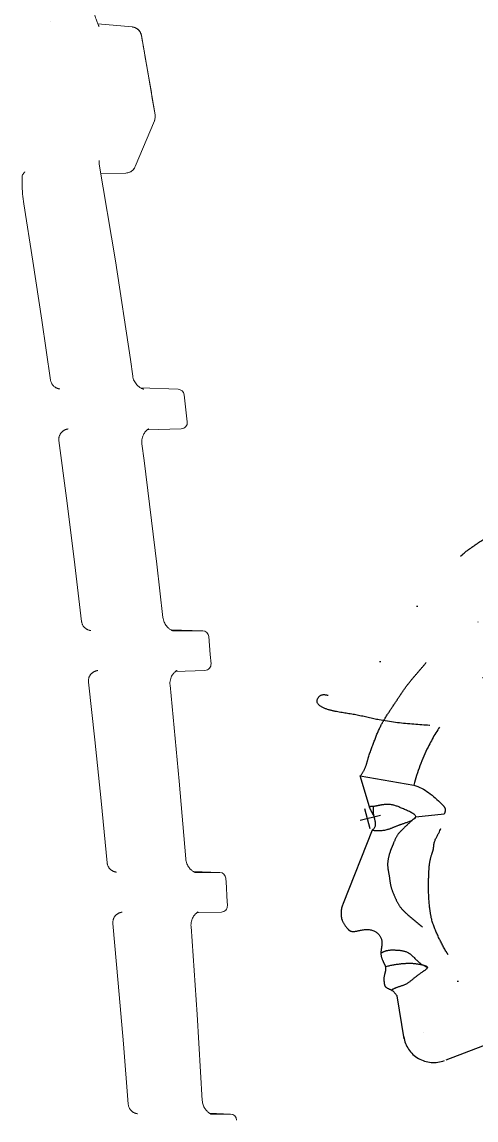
# Model space of a CAD drawing. Header units: millimetres. Extents: x -7970 to 6845, y -11075 to 1978.
# Drawn here: x 4139 to 4357, y -9411 to -8884 of the extents above; entities that cross this region are included whole.
import ezdxf

# ---------------------------------------------------------------- set-up
doc = ezdxf.new("R2010")
doc.units = ezdxf.units.MM
doc.header["$LTSCALE"] = 5
doc.linetypes.add('DIVIDE', pattern=[31.75, 12.7, -6.35, 0, -6.35, 0, -6.35])
doc.layers.add('Layer0016', color=7, linetype='Continuous')
doc.layers.add('Layer0021', color=7, linetype='Continuous')

# ---------------------------------------------------------------- blocks, each defined once
blk = doc.blocks.new('DC_GROUP_ＤＸＦ２５_207')
at = {"layer": 'Layer0016', "color": 7, "linetype": 'DIVIDE', "lineweight": 25}
for p, q in [((4306.01, -9260.75), (4301.68, -9245.84)), ((4301.68, -9245.84), (4327.35, -9250.25)), ((4303.74, -9261.42), (4306.23, -9271.1)), ((4301.61, -9267.13), (4311.3, -9264.64)), ((4328.28, -9265.54), (4341.91, -9264.03)), ((4307.38, -9271.91), (4293.39, -9307.06)), ((4322.65, -9372.15), (4319.33, -9351.47)), ((4402.08, -9359.73), (4342.03, -9382.5))]:
    blk.add_line(p, q, dxfattribs=at)
blk.add_arc((4336.87, -9368.9), 14.55, 188.7137, 290.765, dxfattribs=at)
for points, knots in [([(4486.69, -9260.35), (4485.05, -9260.44), (4481.75, -9260.55), (4476.72, -9261.11), (4471.47, -9260.28), (4463.49, -9258.13), (4456.85, -9252.32), (4446.55, -9248.36), (4437.49, -9242.86), (4426.04, -9237.96), (4416.76, -9234.29), (4405.86, -9231.18), (4395.37, -9228.18), (4382.13, -9227.09), (4370.16, -9224.36), (4356.32, -9222.98), (4341.62, -9222.03), (4326.22, -9221.08), (4312.29, -9219.56), (4300.35, -9216.48), (4291.15, -9215.26), (4284.8, -9213.8), (4279.8, -9210.78), (4282.92, -9205.75), (4287.81, -9207.99), (4292.59, -9206.59), (4297.32, -9205.32), (4302, -9202.91), (4305.78, -9198.65), (4310.82, -9191.93), (4317.21, -9180.62), (4327.29, -9166.81), (4337.85, -9151.87), (4348.56, -9140.73), (4358.73, -9133.38), (4367.53, -9128.24), (4377.6, -9122.46), (4391.55, -9117.64), (4409.19, -9113.99), (4427.72, -9113.2), (4445.1, -9116.2), (4464.02, -9121.65), (4481.59, -9130.95), (4498.15, -9143.83), (4510.2, -9156.98), (4521.44, -9175.67), (4530.32, -9196.14), (4531.71, -9218.17), (4530.85, -9234.6), (4529.57, -9244.02), (4528.44, -9250.32), (4533.13, -9252.43), (4530.91, -9257.78), (4528.34, -9259.52), (4526.69, -9260.07)], [0, 0, 0, 0, 4.945966, 9.892061, 15.115591, 20.771537, 34.489291, 40.700898, 53.750067, 66.172227, 78.012835, 83.668495, 100.158738, 110.60588, 123.41024, 136.920934, 152.257909, 167.594989, 183.265842, 194.110905, 204.747611, 210.403574, 214.979153, 218.40877, 223.472363, 228.346534, 233.202617, 238.202108, 243.857806, 250.068835, 263.448912, 282.701914, 301.335276, 318.303302, 328.750452, 338.877625, 348.876121, 363.498658, 382.922968, 402.808116, 418.66537, 435.633386, 461.733817, 477.642114, 498.469367, 514.729539, 543.062663, 564.192649, 580.452615, 591.980934, 593.51522, 598.738338, 602.647751, 607.872036, 607.872036, 607.872036, 607.872036]), ([(4301.68, -9245.84), (4302.64, -9244.56), (4304.32, -9241.86), (4305.78, -9235.96), (4308.27, -9229.33), (4311.15, -9222), (4314.9, -9215.93), (4318.64, -9210.45), (4322.1, -9205.04), (4325.82, -9200.05), (4329.84, -9195.56), (4333.52, -9191.04), (4337.53, -9187.02), (4341.6, -9183.41), (4345.95, -9180.39), (4350.15, -9177.28), (4354.29, -9174.2), (4358.5, -9171.31), (4363.48, -9170.18), (4368.86, -9166.2), (4376.4, -9162.83), (4385.74, -9159.89), (4396.92, -9157.95), (4409.67, -9154.93), (4424.21, -9154.65), (4437.99, -9157.01), (4452.91, -9160.42), (4467.8, -9167.33), (4479.18, -9177.13), (4488.24, -9186), (4496.77, -9197.06), (4503.76, -9210.15), (4509.23, -9224.88), (4510.4, -9238.92), (4510.41, -9252.86), (4508.89, -9264.88), (4505.11, -9274.05), (4502.4, -9283.28), (4496.67, -9293.47), (4488.18, -9302.71), (4481.03, -9312.86), (4473.07, -9317.49), (4465.51, -9321.72), (4459.4, -9327.99), (4449.93, -9332.54), (4443.24, -9337.98), (4434.95, -9344.08), (4424.91, -9350.24), (4412.61, -9355.22), (4405.1, -9358.47), (4402.08, -9359.73)], [0, 0, 0, 0, 4.801591, 9.377216, 18.119315, 26.074398, 32.933433, 39.459279, 45.983427, 52.194638, 58.114956, 64.034645, 69.690747, 75.113056, 80.336455, 85.560499, 90.784351, 95.847971, 100.722132, 105.78551, 115.677391, 125.389624, 135.101726, 149.684191, 164.624943, 178.316852, 191.555084, 210.494707, 226.79125, 236.357562, 248.520431, 268.517966, 280.681677, 295.359817, 310.418817, 322.583238, 331.325114, 340.069438, 351.392838, 365.942402, 377.782151, 388.05936, 393.12224, 403.760144, 413.886872, 424.333753, 429.557353, 444.748253, 459.498972, 469.307123, 469.307123, 469.307123, 469.307123]), ([(4437.6, -9342.08), (4443.49, -9338.01), (4453.82, -9329.7), (4464.4, -9316.09), (4472.22, -9307.22), (4475.19, -9298.22), (4480.45, -9288.7), (4485.54, -9275.98), (4486.98, -9262.18), (4489.98, -9247.47), (4489.85, -9228.32), (4480.75, -9211.54), (4471.89, -9199.82), (4463.08, -9191.6), (4453.36, -9184.43), (4441.46, -9180.34), (4428.26, -9177.19), (4412.92, -9178.22), (4397.17, -9181.9), (4385, -9184.05), (4376.76, -9189.62), (4369.25, -9193.33), (4360.08, -9198.4), (4350.86, -9207.81), (4341.61, -9218.71), (4332.88, -9233.49), (4328.99, -9243.96), (4327.35, -9250.25)], [0, 0, 0, 0, 21.477248, 39.238032, 51.967287, 56.140584, 67.504321, 84.589059, 96.753228, 108.917198, 129.749876, 152.482262, 164.64695, 173.797026, 188.579699, 200.420522, 211.265083, 229.151026, 245.669653, 260.227641, 265.291329, 275.28984, 285.416408, 296.487366, 314.530505, 328.24785, 347.757005, 347.757005, 347.757005, 347.757005]), ([(4327.35, -9250.25), (4332.49, -9251.84), (4337.45, -9255.85), (4342.78, -9261.5), (4342.24, -9263.39), (4341.91, -9264.03)], [0, 0, 0, 0, 16.151413, 19.219047, 21.388129, 21.388129, 21.388129, 21.388129]), ([(4307.38, -9271.91), (4309.68, -9272.22), (4313.72, -9272.21), (4318.99, -9269.83), (4323.21, -9268.4), (4331.18, -9265.42), (4321.88, -9261.6), (4317.16, -9259.25), (4311.74, -9259.66), (4308.47, -9260.59), (4306.62, -9260.52), (4306.01, -9260.75)], [0, 0, 0, 0, 6.944123, 11.818451, 16.692945, 22.22237, 28.747365, 35.742033, 40.68812, 44.091592, 46.046669, 46.046669, 46.046669, 46.046669]), ([(4308.04, -9264.73), (4307.71, -9264.15), (4307, -9262.84), (4306.35, -9261.5), (4306.01, -9260.75)], [0, 0, 0, 0, 1.999771, 4.472003, 4.472003, 4.472003, 4.472003]), ([(4307.95, -9260.5), (4307.73, -9261.89), (4307.74, -9263.71), (4308.68, -9267.09), (4309.47, -9270.27), (4307.68, -9271.71), (4307.38, -9271.91)], [0, 0, 0, 0, 4.234975, 5.205824, 10.735413, 11.819987, 11.819987, 11.819987, 11.819987]), ([(4328.28, -9265.54), (4326.78, -9266.9), (4324.36, -9269.19), (4321.52, -9271.87), (4319.03, -9274.5), (4317.9, -9277.49), (4316.46, -9280.87), (4315.18, -9284.36), (4314.44, -9288.95), (4315.68, -9293.83), (4315.99, -9298.74), (4317.98, -9303.26), (4319.9, -9308), (4324.65, -9313.05), (4331.77, -9318.02), (4337.59, -9325.57), (4342.49, -9330.27), (4345.47, -9333.45), (4346.97, -9336.47), (4348.32, -9340.71), (4348.78, -9347.67), (4346.84, -9355.13), (4343.2, -9361.91), (4338.64, -9365.61), (4334.94, -9367.84), (4332.67, -9368.93), (4331.92, -9369.26)], [0, 0, 0, 0, 6.076762, 9.98712, 11.736202, 16.891187, 19.316915, 22.81412, 28.038298, 32.911817, 37.785577, 42.66043, 47.605835, 53.028322, 63.120957, 73.533731, 81.354052, 83.524157, 86.52362, 91.379246, 96.802005, 107.213772, 114.073366, 119.49641, 124.559705, 127.032394, 127.032394, 127.032394, 127.032394]), ([(4343.78, -9331.66), (4343.5, -9331.23), (4341.68, -9328.43), (4338.91, -9322.81), (4335.85, -9315.68), (4334.66, -9307.56), (4334.27, -9299.96), (4334.5, -9293.29), (4334.77, -9288.11), (4335.56, -9284.4), (4336.88, -9281), (4336.93, -9277.03), (4340.53, -9272), (4341.42, -9266.96), (4341.91, -9264.03)], [0, 0, 0, 0, 1.533889, 10.003493, 18.786996, 24.626873, 34.519194, 41.580023, 44.648616, 50.071336, 52.898731, 55.511187, 61.721828, 70.624886, 70.624886, 70.624886, 70.624886]), ([(4293.39, -9307.06), (4292.45, -9309.44), (4291.88, -9314.17), (4294.64, -9318.22), (4297.49, -9321.2), (4302.56, -9319.41), (4308.65, -9319.3), (4313.1, -9325.01), (4310.97, -9330.21), (4312.22, -9334.48), (4313.88, -9337.02), (4313.79, -9339.84), (4312.91, -9342.15), (4313.03, -9344.67), (4313.35, -9347.58), (4317.08, -9348.4), (4318.56, -9350.42), (4319.33, -9351.47)], [0, 0, 0, 0, 7.667867, 12.732174, 14.479996, 19.426076, 26.635985, 31.858679, 37.995149, 41.873715, 44.82448, 46.824844, 50.077303, 52.077189, 54.502491, 57.932074, 61.843039, 61.843039, 61.843039, 61.843039]), ([(4311.55, -9330.93), (4312.39, -9330.42), (4314.83, -9329.28), (4319.31, -9329.42), (4325.39, -9330.03), (4328.83, -9335.25), (4332.39, -9337.02), (4333.82, -9337.72)], [0, 0, 0, 0, 2.950323, 7.896388, 13.318899, 20.312682, 25.114698, 25.114698, 25.114698, 25.114698]), ([(4313.71, -9337.39), (4316.05, -9336.76), (4320.01, -9336.02), (4326.09, -9335.64), (4329.73, -9336.09), (4335.11, -9337.44), (4330.73, -9340.52), (4327.72, -9342.61), (4323.69, -9346.3), (4319.52, -9347.15), (4317.34, -9348.28), (4316.61, -9348.66)], [0, 0, 0, 0, 7.291126, 12.237136, 17.460592, 20.566423, 23.394826, 28.618072, 33.841924, 38.715923, 41.188713, 41.188713, 41.188713, 41.188713]), ([(4499.94, -9525.23), (4494.94, -9531.5), (4486.27, -9541.81), (4472.44, -9557.32), (4458.55, -9570.71), (4440.71, -9582.71), (4424.23, -9593.38), (4404.86, -9596.65), (4386.8, -9596.44), (4368.94, -9594.09), (4356.28, -9589.87), (4348.05, -9585.86), (4343.1, -9581.7), (4341.67, -9570.19), (4345.48, -9558.72), (4348.99, -9538.66), (4354.33, -9519.26), (4361.43, -9498.66), (4370.94, -9477.94), (4384.01, -9456.91), (4400.57, -9435.86), (4416.32, -9423.64), (4428.84, -9414.68), (4439.86, -9405.84), (4455.08, -9401.73), (4469.14, -9397.93), (4482.5, -9397.92), (4494.57, -9400.34), (4507.08, -9404.27), (4516.99, -9412.56), (4527.44, -9420.93), (4534.05, -9434.48), (4541.16, -9448.27), (4546.05, -9462.12), (4550.57, -9477.67), (4553.07, -9498.93), (4554.69, -9527.82), (4555.91, -9561.56), (4549.17, -9591.54), (4541.38, -9616.44), (4533.71, -9629.12), (4529.16, -9635.29)], [0, 0, 0, 0, 24.080206, 40.376328, 62.368007, 81.621779, 105.027946, 120.21878, 139.715507, 159.139584, 174.080389, 179.304723, 186.880218, 191.94402, 212.849643, 222.59821, 253.056704, 273.053856, 287.931849, 321.335945, 347.165392, 367.74227, 380.792024, 393.522119, 409.578539, 427.372267, 437.120647, 449.284481, 464.343197, 475.654195, 487.779324, 504.075592, 519.96282, 534.496675, 548.006704, 568.474766, 598.454492, 634.987732, 669.106867, 690.046219, 713.047401, 713.047401, 713.047401, 713.047401])]:
    blk.add_open_spline(points, degree=3, knots=knots, dxfattribs=at)
blk = doc.blocks.new('DC_GROUP_ＤＸＦ２５_56')
at = {"layer": 'Layer0021', "color": 7, "linetype": 'Continuous', "lineweight": 13}
blk.add_line((4222.55, -9292.18), (4222.53, -9292.17), dxfattribs=at)
blk = doc.blocks.new('DC_GROUP_ＤＸＦ２５_58')
at = {"layer": 'Layer0021', "color": 7, "linetype": 'Continuous', "lineweight": 13}
for p, q in [((4190.42, -9403.62), (4190.41, -9403.48)), ((4190.46, -9403.92), (4190.42, -9403.62)), ((4190.52, -9404.21), (4190.46, -9403.92)), ((4190.6, -9404.49), (4190.52, -9404.21)), ((4190.68, -9404.76), (4190.6, -9404.49)), ((4190.79, -9405.03), (4190.68, -9404.76)), ((4190.9, -9405.28), (4190.79, -9405.03)), ((4191.03, -9405.52), (4190.9, -9405.28)), ((4191.16, -9405.74), (4191.03, -9405.52)), ((4191.31, -9405.96), (4191.16, -9405.74)), ((4191.46, -9406.17), (4191.31, -9405.96)), ((4191.62, -9406.36), (4191.46, -9406.17)), ((4191.78, -9406.54), (4191.62, -9406.36)), ((4191.95, -9406.71), (4191.78, -9406.54)), ((4192.12, -9406.86), (4191.95, -9406.71)), ((4192.3, -9407.01), (4192.12, -9406.86)), ((4192.48, -9407.14), (4192.3, -9407.01)), ((4192.66, -9407.26), (4192.48, -9407.14)), ((4192.83, -9407.37), (4192.66, -9407.26)), ((4193, -9407.47), (4192.83, -9407.37)), ((4193.17, -9407.55), (4193, -9407.47)), ((4193.34, -9407.63), (4193.17, -9407.55)), ((4193.51, -9407.7), (4193.34, -9407.63)), ((4193.67, -9407.77), (4193.51, -9407.7)), ((4193.83, -9407.82), (4193.67, -9407.77)), ((4193.99, -9407.87), (4193.83, -9407.82)), ((4194.14, -9407.91), (4193.99, -9407.87)), ((4194.28, -9407.94), (4194.14, -9407.91)), ((4194.42, -9407.97), (4194.28, -9407.94)), ((4194.54, -9407.99), (4194.42, -9407.97)), ((4194.63, -9408.01), (4194.54, -9407.99)), ((4194.71, -9408.02), (4194.63, -9408.01)), ((4194.77, -9408.03), (4194.71, -9408.02)), ((4194.82, -9408.03), (4194.77, -9408.03)), ((4194.86, -9408.04), (4194.82, -9408.03)), ((4194.88, -9408.04), (4194.86, -9408.04)), ((4194.89, -9408.04), (4194.88, -9408.04)), ((4194.89, -9408.04), (4194.89, -9408.04)), ((4194.89, -9408.04), (4194.89, -9408.04))]:
    blk.add_line(p, q, dxfattribs=at)
blk = doc.blocks.new('DC_GROUP_ＤＸＦ２５_60')
at = {"layer": 'Layer0021', "color": 7, "linetype": 'Continuous', "lineweight": 13}
for p, q in [((4192.63, -9054.36), (4192.54, -9053.85)), ((4192.79, -9055), (4192.63, -9054.36)), ((4193, -9055.61), (4192.79, -9055)), ((4193.24, -9056.17), (4193, -9055.61)), ((4193.52, -9056.7), (4193.24, -9056.17)), ((4193.81, -9057.17), (4193.52, -9056.7)), ((4194.13, -9057.61), (4193.81, -9057.17)), ((4194.45, -9058), (4194.13, -9057.61)), ((4194.77, -9058.34), (4194.45, -9058)), ((4195.1, -9058.65), (4194.77, -9058.34)), ((4195.42, -9058.93), (4195.1, -9058.65)), ((4195.74, -9059.16), (4195.42, -9058.93)), ((4196.03, -9059.36), (4195.74, -9059.16)), ((4196.29, -9059.53), (4196.03, -9059.36)), ((4196.54, -9059.67), (4196.29, -9059.53)), ((4196.77, -9059.79), (4196.54, -9059.67)), ((4196.99, -9059.89), (4196.77, -9059.79)), ((4197.2, -9059.97), (4196.99, -9059.89)), ((4197.37, -9060.04), (4197.2, -9059.97)), ((4197.51, -9060.09), (4197.37, -9060.04)), ((4197.64, -9060.12), (4197.51, -9060.09)), ((4197.73, -9060.15), (4197.64, -9060.12)), ((4197.81, -9060.16), (4197.73, -9060.15)), ((4197.87, -9060.17), (4197.81, -9060.16)), ((4197.9, -9060.18), (4197.87, -9060.17)), ((4197.92, -9060.18), (4197.9, -9060.18))]:
    blk.add_line(p, q, dxfattribs=at)
blk = doc.blocks.new('DC_GROUP_ＤＸＦ２５_61')
at = {"layer": 'Layer0021', "color": 7, "linetype": 'Continuous', "lineweight": 13}
for p, q in [((4180.3, -9287.7), (4180.29, -9287.56)), ((4180.35, -9287.98), (4180.3, -9287.7)), ((4180.41, -9288.26), (4180.35, -9287.98)), ((4180.48, -9288.53), (4180.41, -9288.26)), ((4180.57, -9288.79), (4180.48, -9288.53)), ((4180.66, -9289.04), (4180.57, -9288.79)), ((4180.77, -9289.28), (4180.66, -9289.04)), ((4180.9, -9289.51), (4180.77, -9289.28)), ((4181.03, -9289.73), (4180.9, -9289.51)), ((4181.16, -9289.94), (4181.03, -9289.73)), ((4181.31, -9290.14), (4181.16, -9289.94)), ((4181.46, -9290.32), (4181.31, -9290.14)), ((4181.62, -9290.5), (4181.46, -9290.32)), ((4181.78, -9290.67), (4181.62, -9290.5)), ((4181.95, -9290.82), (4181.78, -9290.67)), ((4182.12, -9290.96), (4181.95, -9290.82)), ((4182.3, -9291.1), (4182.12, -9290.96)), ((4182.47, -9291.22), (4182.3, -9291.1)), ((4182.64, -9291.33), (4182.47, -9291.22)), ((4182.82, -9291.43), (4182.64, -9291.33)), ((4182.99, -9291.52), (4182.82, -9291.43)), ((4183.17, -9291.61), (4182.99, -9291.52)), ((4183.34, -9291.68), (4183.17, -9291.61)), ((4183.51, -9291.75), (4183.34, -9291.68)), ((4183.67, -9291.81), (4183.51, -9291.75)), ((4183.83, -9291.86), (4183.67, -9291.81)), ((4183.99, -9291.9), (4183.83, -9291.86)), ((4184.14, -9291.94), (4183.99, -9291.9)), ((4184.27, -9291.96), (4184.14, -9291.94)), ((4184.39, -9291.99), (4184.27, -9291.96)), ((4184.49, -9292), (4184.39, -9291.99)), ((4184.57, -9292.01), (4184.49, -9292)), ((4184.64, -9292.02), (4184.57, -9292.01)), ((4184.69, -9292.03), (4184.64, -9292.02)), ((4184.72, -9292.03), (4184.69, -9292.03)), ((4184.74, -9292.03), (4184.72, -9292.03)), ((4184.75, -9292.03), (4184.74, -9292.03))]:
    blk.add_line(p, q, dxfattribs=at)
blk = doc.blocks.new('DC_GROUP_ＤＸＦ２５_62')
at = {"layer": 'Layer0021', "color": 7, "linetype": 'Continuous', "lineweight": 13}
for p, q in [((4168.04, -9171.8), (4168.02, -9171.66)), ((4168.09, -9172.09), (4168.04, -9171.8)), ((4168.16, -9172.37), (4168.09, -9172.09)), ((4168.24, -9172.65), (4168.16, -9172.37)), ((4168.34, -9172.91), (4168.24, -9172.65)), ((4168.45, -9173.17), (4168.34, -9172.91)), ((4168.57, -9173.41), (4168.45, -9173.17)), ((4168.7, -9173.64), (4168.57, -9173.41)), ((4168.84, -9173.86), (4168.7, -9173.64)), ((4168.99, -9174.07), (4168.84, -9173.86)), ((4169.15, -9174.27), (4168.99, -9174.07)), ((4169.31, -9174.46), (4169.15, -9174.27)), ((4169.48, -9174.63), (4169.31, -9174.46)), ((4169.65, -9174.79), (4169.48, -9174.63)), ((4169.83, -9174.94), (4169.65, -9174.79)), ((4170.01, -9175.08), (4169.83, -9174.94)), ((4170.19, -9175.21), (4170.01, -9175.08)), ((4170.37, -9175.33), (4170.19, -9175.21)), ((4170.55, -9175.43), (4170.37, -9175.33)), ((4170.73, -9175.53), (4170.55, -9175.43)), ((4170.91, -9175.61), (4170.73, -9175.53)), ((4171.09, -9175.69), (4170.91, -9175.61)), ((4171.26, -9175.75), (4171.09, -9175.69)), ((4171.43, -9175.81), (4171.26, -9175.75)), ((4171.6, -9175.86), (4171.43, -9175.81)), ((4171.75, -9175.9), (4171.6, -9175.86)), ((4171.9, -9175.94), (4171.75, -9175.9)), ((4172.03, -9175.97), (4171.9, -9175.94)), ((4172.14, -9175.99), (4172.03, -9175.97)), ((4172.24, -9176), (4172.14, -9175.99)), ((4172.32, -9176.01), (4172.24, -9176)), ((4172.38, -9176.02), (4172.32, -9176.01)), ((4172.42, -9176.02), (4172.38, -9176.02)), ((4172.44, -9176.02), (4172.42, -9176.02)), ((4172.46, -9176.03), (4172.44, -9176.02)), ((4172.46, -9176.03), (4172.46, -9176.03)), ((4172.46, -9176.03), (4172.46, -9176.03))]:
    blk.add_line(p, q, dxfattribs=at)
blk = doc.blocks.new('DC_GROUP_ＤＸＦ２５_63')
at = {"layer": 'Layer0021', "color": 7, "linetype": 'Continuous', "lineweight": 13}
for p, q in [((4153.19, -9055.93), (4153.16, -9055.77)), ((4153.25, -9056.23), (4153.19, -9055.93)), ((4153.33, -9056.52), (4153.25, -9056.23)), ((4153.42, -9056.8), (4153.33, -9056.52)), ((4153.53, -9057.07), (4153.42, -9056.8)), ((4153.66, -9057.33), (4153.53, -9057.07)), ((4153.79, -9057.58), (4153.66, -9057.33)), ((4153.94, -9057.81), (4153.79, -9057.58)), ((4154.09, -9058.04), (4153.94, -9057.81)), ((4154.25, -9058.24), (4154.09, -9058.04)), ((4154.42, -9058.44), (4154.25, -9058.24)), ((4154.6, -9058.62), (4154.42, -9058.44)), ((4154.78, -9058.79), (4154.6, -9058.62)), ((4154.97, -9058.95), (4154.78, -9058.79)), ((4155.16, -9059.1), (4154.97, -9058.95)), ((4155.35, -9059.23), (4155.16, -9059.1)), ((4155.55, -9059.35), (4155.35, -9059.23)), ((4155.74, -9059.46), (4155.55, -9059.35)), ((4155.94, -9059.56), (4155.74, -9059.46)), ((4156.13, -9059.65), (4155.94, -9059.56)), ((4156.32, -9059.72), (4156.13, -9059.65)), ((4156.51, -9059.79), (4156.32, -9059.72)), ((4156.68, -9059.85), (4156.51, -9059.79)), ((4156.85, -9059.89), (4156.68, -9059.85)), ((4157, -9059.93), (4156.85, -9059.89)), ((4157.14, -9059.96), (4157, -9059.93)), ((4157.26, -9059.98), (4157.14, -9059.96)), ((4157.36, -9059.99), (4157.26, -9059.98)), ((4157.43, -9060), (4157.36, -9059.99)), ((4157.49, -9060.01), (4157.43, -9060)), ((4157.53, -9060.02), (4157.49, -9060.01)), ((4157.56, -9060.02), (4157.53, -9060.02)), ((4157.57, -9060.02), (4157.56, -9060.02)), ((4157.58, -9060.02), (4157.57, -9060.02)), ((4157.58, -9060.02), (4157.58, -9060.02))]:
    blk.add_line(p, q, dxfattribs=at)
blk = doc.blocks.new('DC_GROUP_ＤＸＦ２５_64')
at = {"layer": 'Layer0021', "color": 7, "linetype": 'Continuous', "lineweight": 13}
for p, q in [((4207.1, -9170.27), (4207.03, -9169.76)), ((4207.24, -9170.9), (4207.1, -9170.27)), ((4207.42, -9171.49), (4207.24, -9170.9)), ((4207.63, -9172.04), (4207.42, -9171.49)), ((4207.87, -9172.55), (4207.63, -9172.04)), ((4208.13, -9173.02), (4207.87, -9172.55)), ((4208.42, -9173.45), (4208.13, -9173.02)), ((4208.72, -9173.85), (4208.42, -9173.45)), ((4209.02, -9174.22), (4208.72, -9173.85)), ((4209.34, -9174.55), (4209.02, -9174.22)), ((4209.66, -9174.84), (4209.34, -9174.55)), ((4209.96, -9175.1), (4209.66, -9174.84)), ((4210.26, -9175.32), (4209.96, -9175.1)), ((4210.52, -9175.5), (4210.26, -9175.32)), ((4210.75, -9175.64), (4210.52, -9175.5)), ((4210.97, -9175.77), (4210.75, -9175.64)), ((4211.16, -9175.87), (4210.97, -9175.77)), ((4211.35, -9175.95), (4211.16, -9175.87)), ((4211.5, -9176.02), (4211.35, -9175.95)), ((4211.64, -9176.08), (4211.5, -9176.02)), ((4211.75, -9176.11), (4211.64, -9176.08)), ((4211.84, -9176.14), (4211.75, -9176.11)), ((4211.91, -9176.16), (4211.84, -9176.14)), ((4211.96, -9176.17), (4211.91, -9176.16)), ((4211.99, -9176.18), (4211.96, -9176.17)), ((4211.99, -9176.18), (4211.99, -9176.18))]:
    blk.add_line(p, q, dxfattribs=at)
blk = doc.blocks.new('DC_GROUP_ＤＸＦ２５_65')
at = {"layer": 'Layer0021', "color": 7, "linetype": 'Continuous', "lineweight": 13}
for p, q in [((4230.07, -9408.19), (4230.04, -9408.18)), ((4230.08, -9408.19), (4230.07, -9408.19))]:
    blk.add_line(p, q, dxfattribs=at)
blk = doc.blocks.new('DC_GROUP_ＤＸＦ２５_66')
at = {"layer": 'Layer0021', "color": 7, "linetype": 'Continuous', "lineweight": 13}
for p, q in [((4218.06, -9286.23), (4218, -9285.72)), ((4218.18, -9286.85), (4218.06, -9286.23)), ((4218.33, -9287.44), (4218.18, -9286.85)), ((4218.53, -9287.99), (4218.33, -9287.44)), ((4218.75, -9288.51), (4218.53, -9287.99)), ((4219, -9288.98), (4218.75, -9288.51)), ((4219.27, -9289.43), (4219, -9288.98)), ((4219.55, -9289.83), (4219.27, -9289.43)), ((4219.85, -9290.2), (4219.55, -9289.83)), ((4220.15, -9290.54), (4219.85, -9290.2)), ((4220.45, -9290.84), (4220.15, -9290.54)), ((4220.75, -9291.11), (4220.45, -9290.84)), ((4221.03, -9291.33), (4220.75, -9291.11)), ((4221.28, -9291.52), (4221.03, -9291.33)), ((4221.5, -9291.67), (4221.28, -9291.52)), ((4221.69, -9291.79), (4221.5, -9291.67)), ((4221.86, -9291.88), (4221.69, -9291.79)), ((4222.02, -9291.97), (4221.86, -9291.88)), ((4222.16, -9292.03), (4222.02, -9291.97)), ((4222.27, -9292.08), (4222.16, -9292.03)), ((4222.36, -9292.12), (4222.27, -9292.08)), ((4222.44, -9292.15), (4222.36, -9292.12)), ((4222.49, -9292.16), (4222.44, -9292.15)), ((4222.53, -9292.17), (4222.49, -9292.16))]:
    blk.add_line(p, q, dxfattribs=at)
blk = doc.blocks.new('DC_GROUP_ＤＸＦ２５_71')
at = {"layer": 'Layer0021', "color": 7, "linetype": 'Continuous', "lineweight": 13}
for p, q in [((4225.97, -9402.17), (4225.93, -9401.74)), ((4226.05, -9402.74), (4225.97, -9402.17)), ((4226.17, -9403.28), (4226.05, -9402.74)), ((4226.32, -9403.79), (4226.17, -9403.28)), ((4226.49, -9404.26), (4226.32, -9403.79)), ((4226.69, -9404.71), (4226.49, -9404.26)), ((4226.91, -9405.14), (4226.69, -9404.71)), ((4227.14, -9405.53), (4226.91, -9405.14)), ((4227.39, -9405.9), (4227.14, -9405.53)), ((4227.65, -9406.24), (4227.39, -9405.9)), ((4227.91, -9406.55), (4227.65, -9406.24)), ((4228.17, -9406.83), (4227.91, -9406.55)), ((4228.43, -9407.08), (4228.17, -9406.83)), ((4228.67, -9407.3), (4228.43, -9407.08)), ((4228.91, -9407.49), (4228.67, -9407.3)), ((4229.12, -9407.65), (4228.91, -9407.49)), ((4229.31, -9407.78), (4229.12, -9407.65)), ((4229.48, -9407.89), (4229.31, -9407.78)), ((4229.62, -9407.97), (4229.48, -9407.89)), ((4229.75, -9408.04), (4229.62, -9407.97)), ((4229.85, -9408.09), (4229.75, -9408.04)), ((4229.93, -9408.13), (4229.85, -9408.09)), ((4230, -9408.16), (4229.93, -9408.13)), ((4230.04, -9408.18), (4230, -9408.16))]:
    blk.add_line(p, q, dxfattribs=at)
blk = doc.blocks.new('DC_GROUP_ＤＸＦ２５_89')
at = {"layer": 'Layer0021', "color": 7, "linetype": 'Continuous', "lineweight": 13}
for p, q in [((4171.3, -9200.11), (4171.31, -9199.84)), ((4171.3, -9200.38), (4171.3, -9200.11)), ((4171.31, -9199.84), (4171.34, -9199.58)), ((4171.34, -9199.58), (4171.38, -9199.33)), ((4171.38, -9199.33), (4171.43, -9199.08)), ((4171.43, -9199.08), (4171.49, -9198.84)), ((4171.49, -9198.84), (4171.57, -9198.61)), ((4171.57, -9198.61), (4171.65, -9198.38)), ((4171.65, -9198.38), (4171.74, -9198.16)), ((4171.74, -9198.16), (4171.84, -9197.95)), ((4171.84, -9197.95), (4171.95, -9197.75)), ((4171.95, -9197.75), (4172.07, -9197.56)), ((4172.07, -9197.56), (4172.19, -9197.37)), ((4172.19, -9197.37), (4172.32, -9197.19)), ((4172.32, -9197.19), (4172.46, -9197.02)), ((4172.46, -9197.02), (4172.6, -9196.86)), ((4172.6, -9196.86), (4172.74, -9196.71)), ((4172.74, -9196.71), (4172.89, -9196.57)), ((4172.89, -9196.57), (4173.05, -9196.43)), ((4173.05, -9196.43), (4173.2, -9196.3)), ((4173.2, -9196.3), (4173.36, -9196.18)), ((4173.36, -9196.18), (4173.53, -9196.07)), ((4173.53, -9196.07), (4173.69, -9195.97)), ((4173.69, -9195.97), (4173.85, -9195.87)), ((4173.85, -9195.87), (4174.02, -9195.78)), ((4174.02, -9195.78), (4174.18, -9195.7)), ((4174.18, -9195.7), (4174.35, -9195.63)), ((4174.35, -9195.63), (4174.52, -9195.56)), ((4174.52, -9195.56), (4174.68, -9195.5)), ((4174.68, -9195.5), (4174.84, -9195.45)), ((4174.84, -9195.45), (4174.99, -9195.41)), ((4174.99, -9195.41), (4175.14, -9195.37)), ((4175.14, -9195.37), (4175.28, -9195.34)), ((4175.28, -9195.34), (4175.4, -9195.32)), ((4175.4, -9195.32), (4175.5, -9195.3)), ((4175.5, -9195.3), (4175.58, -9195.29)), ((4175.58, -9195.29), (4175.65, -9195.28)), ((4175.65, -9195.28), (4175.71, -9195.28)), ((4175.71, -9195.28), (4175.74, -9195.27)), ((4175.74, -9195.27), (4175.77, -9195.27)), ((4175.77, -9195.27), (4175.77, -9195.27)), ((4171.32, -9200.65), (4171.3, -9200.38)), ((4171.33, -9200.77), (4171.32, -9200.65))]:
    blk.add_line(p, q, dxfattribs=at)
blk = doc.blocks.new('DC_GROUP_ＤＸＦ２５_90')
at = {"layer": 'Layer0021', "color": 7, "linetype": 'Continuous', "lineweight": 13}
for p, q in [((4174.34, -9228.56), (4171.33, -9200.77)), ((4177.35, -9257.74), (4174.34, -9228.56)), ((4180.29, -9287.56), (4177.35, -9257.74))]:
    blk.add_line(p, q, dxfattribs=at)
blk = doc.blocks.new('DC_GROUP_ＤＸＦ２５_91')
at = {"layer": 'Layer0021', "color": 7, "linetype": 'Continuous', "lineweight": 13}
for p, q in [((4185.59, -9345.34), (4183.02, -9316.68)), ((4188.07, -9374.46), (4185.59, -9345.34)), ((4190.41, -9403.48), (4188.07, -9374.46))]:
    blk.add_line(p, q, dxfattribs=at)
blk = doc.blocks.new('DC_GROUP_ＤＸＦ２５_92')
at = {"layer": 'Layer0021', "color": 7, "linetype": 'Continuous', "lineweight": 13}
for p, q in [((4183, -9316.29), (4183.01, -9316.02)), ((4183.01, -9316.56), (4183, -9316.29)), ((4183.01, -9316.02), (4183.02, -9315.76)), ((4183.02, -9315.76), (4183.05, -9315.51)), ((4183.05, -9315.51), (4183.1, -9315.26)), ((4183.1, -9315.26), (4183.15, -9315.02)), ((4183.15, -9315.02), (4183.21, -9314.79)), ((4183.21, -9314.79), (4183.29, -9314.56)), ((4183.29, -9314.56), (4183.37, -9314.34)), ((4183.37, -9314.34), (4183.47, -9314.13)), ((4183.47, -9314.13), (4183.57, -9313.93)), ((4183.57, -9313.93), (4183.67, -9313.73)), ((4183.67, -9313.73), (4183.79, -9313.54)), ((4183.79, -9313.54), (4183.91, -9313.36)), ((4183.91, -9313.36), (4184.04, -9313.19)), ((4184.04, -9313.19), (4184.17, -9313.02)), ((4184.17, -9313.02), (4184.31, -9312.87)), ((4184.31, -9312.87), (4184.45, -9312.72)), ((4184.45, -9312.72), (4184.6, -9312.58)), ((4184.6, -9312.58), (4184.75, -9312.44)), ((4184.75, -9312.44), (4184.9, -9312.32)), ((4184.9, -9312.32), (4185.06, -9312.2)), ((4185.06, -9312.2), (4185.21, -9312.09)), ((4185.21, -9312.09), (4185.37, -9311.99)), ((4185.37, -9311.99), (4185.53, -9311.9)), ((4185.53, -9311.9), (4185.7, -9311.81)), ((4185.7, -9311.81), (4185.86, -9311.73)), ((4185.86, -9311.73), (4186.02, -9311.66)), ((4186.02, -9311.66), (4186.18, -9311.59)), ((4186.18, -9311.59), (4186.34, -9311.53)), ((4186.34, -9311.53), (4186.5, -9311.48)), ((4186.5, -9311.48), (4186.65, -9311.43)), ((4186.65, -9311.43), (4186.8, -9311.4)), ((4186.8, -9311.4), (4186.94, -9311.36)), ((4186.94, -9311.36), (4187.07, -9311.34)), ((4187.07, -9311.34), (4187.17, -9311.32)), ((4187.17, -9311.32), (4187.26, -9311.31)), ((4187.26, -9311.31), (4187.33, -9311.3)), ((4187.33, -9311.3), (4187.39, -9311.29)), ((4187.39, -9311.29), (4187.44, -9311.29)), ((4187.44, -9311.29), (4187.46, -9311.28)), ((4187.46, -9311.28), (4187.48, -9311.28)), ((4187.48, -9311.28), (4187.48, -9311.28)), ((4183.02, -9316.68), (4183.01, -9316.56))]:
    blk.add_line(p, q, dxfattribs=at)
blk = doc.blocks.new('DC_GROUP_ＤＸＦ２５_103')
at = {"layer": 'Layer0021', "color": 7, "linetype": 'Continuous', "lineweight": 13}
for p, q in [((4157.13, -9083.92), (4157.15, -9083.66)), ((4157.13, -9084.19), (4157.13, -9083.92)), ((4157.13, -9084.46), (4157.13, -9084.19)), ((4157.15, -9083.66), (4157.19, -9083.4)), ((4157.19, -9083.4), (4157.24, -9083.15)), ((4157.24, -9083.15), (4157.29, -9082.91)), ((4157.29, -9082.91), (4157.36, -9082.68)), ((4157.36, -9082.68), (4157.44, -9082.45)), ((4157.44, -9082.45), (4157.53, -9082.23)), ((4157.53, -9082.23), (4157.63, -9082.02)), ((4157.63, -9082.02), (4157.73, -9081.81)), ((4157.73, -9081.81), (4157.85, -9081.61)), ((4157.85, -9081.61), (4157.97, -9081.43)), ((4157.97, -9081.43), (4158.1, -9081.25)), ((4158.1, -9081.25), (4158.23, -9081.07)), ((4158.23, -9081.07), (4158.37, -9080.91)), ((4158.37, -9080.91), (4158.51, -9080.75)), ((4158.51, -9080.75), (4158.66, -9080.6)), ((4158.66, -9080.6), (4158.81, -9080.47)), ((4158.81, -9080.47), (4158.96, -9080.33)), ((4158.96, -9080.33), (4159.12, -9080.21)), ((4159.12, -9080.21), (4159.28, -9080.1)), ((4159.28, -9080.1), (4159.45, -9079.99)), ((4159.45, -9079.99), (4159.61, -9079.89)), ((4159.61, -9079.89), (4159.77, -9079.8)), ((4159.77, -9079.8), (4159.94, -9079.71)), ((4159.94, -9079.71), (4160.11, -9079.64)), ((4160.11, -9079.64), (4160.27, -9079.57)), ((4160.27, -9079.57), (4160.44, -9079.51)), ((4160.44, -9079.51), (4160.6, -9079.45)), ((4160.6, -9079.45), (4160.75, -9079.41)), ((4160.75, -9079.41), (4160.9, -9079.37)), ((4160.9, -9079.37), (4161.05, -9079.34)), ((4161.05, -9079.34), (4161.17, -9079.31)), ((4161.17, -9079.31), (4161.28, -9079.29)), ((4161.28, -9079.29), (4161.37, -9079.28)), ((4161.37, -9079.28), (4161.44, -9079.27)), ((4161.44, -9079.27), (4161.5, -9079.26)), ((4161.5, -9079.26), (4161.55, -9079.26)), ((4161.55, -9079.26), (4161.57, -9079.25)), ((4161.57, -9079.25), (4161.59, -9079.25)), ((4161.59, -9079.25), (4161.59, -9079.25)), ((4157.16, -9084.74), (4157.13, -9084.46)), ((4157.17, -9084.86), (4157.16, -9084.74))]:
    blk.add_line(p, q, dxfattribs=at)
blk = doc.blocks.new('DC_GROUP_ＤＸＦ２５_104')
at = {"layer": 'Layer0021', "color": 7, "linetype": 'Continuous', "lineweight": 13}
for p, q in [((4160.8, -9112.51), (4157.17, -9084.86)), ((4164.46, -9141.77), (4160.8, -9112.51)), ((4168.02, -9171.66), (4164.46, -9141.77))]:
    blk.add_line(p, q, dxfattribs=at)
blk = doc.blocks.new('DC_GROUP_ＤＸＦ２５_106')
at = {"layer": 'Layer0021', "color": 7, "linetype": 'Continuous', "lineweight": 13}
for p, q in [((4196.99, -9084.45), (4197.1, -9083.8)), ((4197.1, -9083.8), (4197.25, -9083.2)), ((4197.25, -9083.2), (4197.44, -9082.65)), ((4197.44, -9082.65), (4197.65, -9082.14)), ((4197.65, -9082.14), (4197.89, -9081.67)), ((4197.89, -9081.67), (4198.14, -9081.25)), ((4198.14, -9081.25), (4198.39, -9080.87)), ((4198.39, -9080.87), (4198.64, -9080.55)), ((4198.64, -9080.55), (4198.86, -9080.29)), ((4198.86, -9080.29), (4199.08, -9080.06)), ((4199.08, -9080.06), (4199.28, -9079.87)), ((4199.28, -9079.87), (4199.47, -9079.7)), ((4199.47, -9079.7), (4199.64, -9079.56)), ((4199.64, -9079.56), (4199.8, -9079.44)), ((4199.8, -9079.44), (4199.94, -9079.35)), ((4199.94, -9079.35), (4200.06, -9079.28)), ((4200.06, -9079.28), (4200.16, -9079.23)), ((4200.16, -9079.23), (4200.25, -9079.19)), ((4200.25, -9079.19), (4200.3, -9079.17)), ((4200.3, -9079.17), (4200.31, -9079.16)), ((4196.94, -9085.14), (4196.99, -9084.45)), ((4196.95, -9085.87), (4196.94, -9085.14)), ((4197, -9086.46), (4196.95, -9085.87))]:
    blk.add_line(p, q, dxfattribs=at)
blk = doc.blocks.new('DC_GROUP_ＤＸＦ２５_107')
at = {"layer": 'Layer0021', "color": 7, "linetype": 'Continuous', "lineweight": 13}
for p, q in [((4214.82, -9248.39), (4210.44, -9202.3)), ((4218, -9285.72), (4214.82, -9248.39))]:
    blk.add_line(p, q, dxfattribs=at)
blk = doc.blocks.new('DC_GROUP_ＤＸＦ２５_108')
at = {"layer": 'Layer0021', "color": 7, "linetype": 'Continuous', "lineweight": 13}
for p, q in [((4210.42, -9200.95), (4210.5, -9200.27)), ((4210.5, -9200.27), (4210.63, -9199.63)), ((4210.63, -9199.63), (4210.8, -9199.04)), ((4210.8, -9199.04), (4211, -9198.5)), ((4211, -9198.5), (4211.22, -9198)), ((4211.22, -9198), (4211.47, -9197.54)), ((4211.47, -9197.54), (4211.73, -9197.13)), ((4211.73, -9197.13), (4211.99, -9196.77)), ((4211.99, -9196.77), (4212.24, -9196.46)), ((4212.24, -9196.46), (4212.48, -9196.2)), ((4212.48, -9196.2), (4212.69, -9195.98)), ((4212.69, -9195.98), (4212.88, -9195.8)), ((4212.88, -9195.8), (4213.07, -9195.65)), ((4213.07, -9195.65), (4213.23, -9195.52)), ((4213.23, -9195.52), (4213.38, -9195.42)), ((4213.38, -9195.42), (4213.51, -9195.33)), ((4213.51, -9195.33), (4213.62, -9195.27)), ((4213.62, -9195.27), (4213.71, -9195.23)), ((4213.71, -9195.23), (4213.78, -9195.2)), ((4213.78, -9195.2), (4213.82, -9195.18)), ((4213.82, -9195.18), (4213.83, -9195.18)), ((4210.41, -9201.68), (4210.42, -9200.95)), ((4210.44, -9202.3), (4210.41, -9201.68))]:
    blk.add_line(p, q, dxfattribs=at)
blk = doc.blocks.new('DC_GROUP_ＤＸＦ２５_109')
at = {"layer": 'Layer0021', "color": 7, "linetype": 'Continuous', "lineweight": 13}
for p, q in [((4223.43, -9360.45), (4220.5, -9318.12)), ((4225.93, -9401.74), (4223.43, -9360.45))]:
    blk.add_line(p, q, dxfattribs=at)
blk = doc.blocks.new('DC_GROUP_ＤＸＦ２５_111')
at = {"layer": 'Layer0021', "color": 7, "linetype": 'Continuous', "lineweight": 13}
for p, q in [((4220.51, -9316.87), (4220.59, -9316.22)), ((4220.59, -9316.22), (4220.72, -9315.62)), ((4220.72, -9315.62), (4220.88, -9315.06)), ((4220.88, -9315.06), (4221.07, -9314.54)), ((4221.07, -9314.54), (4221.28, -9314.07)), ((4221.28, -9314.07), (4221.52, -9313.63)), ((4221.52, -9313.63), (4221.76, -9313.23)), ((4221.76, -9313.23), (4222.01, -9312.86)), ((4222.01, -9312.86), (4222.26, -9312.55)), ((4222.26, -9312.55), (4222.5, -9312.28)), ((4222.5, -9312.28), (4222.71, -9312.05)), ((4222.71, -9312.05), (4222.91, -9311.87)), ((4222.91, -9311.87), (4223.08, -9311.71)), ((4223.08, -9311.71), (4223.24, -9311.58)), ((4223.24, -9311.58), (4223.39, -9311.48)), ((4223.39, -9311.48), (4223.51, -9311.39)), ((4223.51, -9311.39), (4223.62, -9311.32)), ((4223.62, -9311.32), (4223.71, -9311.27)), ((4223.71, -9311.27), (4223.78, -9311.23)), ((4223.78, -9311.23), (4223.84, -9311.2)), ((4223.84, -9311.2), (4223.88, -9311.18)), ((4223.88, -9311.18), (4223.88, -9311.18)), ((4220.48, -9317.55), (4220.51, -9316.87)), ((4220.5, -9318.12), (4220.48, -9317.55))]:
    blk.add_line(p, q, dxfattribs=at)
blk = doc.blocks.new('DC_GROUP_ＤＸＦ２５_118')
at = {"layer": 'Layer0021', "color": 7, "linetype": 'Continuous', "lineweight": 13}
for p, q in [((4198.05, -9094.44), (4197, -9086.46)), ((4204.15, -9144.18), (4198.05, -9094.44)), ((4207.03, -9169.76), (4204.15, -9144.18))]:
    blk.add_line(p, q, dxfattribs=at)
blk = doc.blocks.new('DC_GROUP_ＤＸＦ２５_152')
at = {"layer": 'Layer0021', "color": 7, "linetype": 'Continuous', "lineweight": 13}
for p, q in [((4189.72, -8956.32), (4190.2, -8956.24)), ((4190.2, -8956.24), (4190.68, -8956.12)), ((4190.68, -8956.12), (4191.14, -8955.94)), ((4191.14, -8955.94), (4191.59, -8955.72)), ((4191.59, -8955.72), (4192.01, -8955.45)), ((4192.01, -8955.45), (4192.41, -8955.15)), ((4192.41, -8955.15), (4192.77, -8954.81)), ((4192.77, -8954.81), (4193.09, -8954.43)), ((4193.09, -8954.43), (4193.38, -8954.02))]:
    blk.add_line(p, q, dxfattribs=at)
blk = doc.blocks.new('DC_GROUP_ＤＸＦ２５_154')
at = {"layer": 'Layer0021', "color": 7, "linetype": 'Continuous', "lineweight": 13}
blk.add_line((4192.25, -8886.24), (4175.83, -8884.8), dxfattribs=at)
blk = doc.blocks.new('DC_GROUP_ＤＸＦ２５_155')
at = {"layer": 'Layer0021', "color": 7, "linetype": 'Continuous', "lineweight": 13}
for p, q in [((4192.36, -8886.25), (4192.33, -8886.25)), ((4192.39, -8886.25), (4192.36, -8886.25)), ((4192.42, -8886.26), (4192.39, -8886.25))]:
    blk.add_line(p, q, dxfattribs=at)
blk = doc.blocks.new('DC_GROUP_ＤＸＦ２５_167')
at = {"layer": 'Layer0021', "color": 7, "linetype": 'Continuous', "lineweight": 13}
for p, q in [((4192.46, -8886.26), (4192.42, -8886.26)), ((4192.52, -8886.27), (4192.46, -8886.26)), ((4192.59, -8886.28), (4192.52, -8886.27)), ((4192.67, -8886.29), (4192.59, -8886.28)), ((4192.76, -8886.31), (4192.67, -8886.29)), ((4192.86, -8886.33), (4192.76, -8886.31))]:
    blk.add_line(p, q, dxfattribs=at)
blk = doc.blocks.new('DC_GROUP_ＤＸＦ２５_168')
at = {"layer": 'Layer0021', "color": 7, "linetype": 'Continuous', "lineweight": 13}
for p, q in [((4140.13, -8956.62), (4140.32, -8956.4)), ((4140.32, -8956.4), (4140.52, -8956.18)), ((4140.52, -8956.18), (4140.68, -8956.01)), ((4140.68, -8956.01), (4140.79, -8955.9)), ((4140.79, -8955.9), (4140.86, -8955.84)), ((4140.86, -8955.84), (4140.88, -8955.83))]:
    blk.add_line(p, q, dxfattribs=at)
blk = doc.blocks.new('DC_GROUP_ＤＸＦ２５_171')
at = {"layer": 'Layer0021', "color": 7, "linetype": 'Continuous', "lineweight": 13}
for p, q in [((4193.38, -8954.02), (4193.62, -8953.59)), ((4193.62, -8953.59), (4193.76, -8953.28))]:
    blk.add_line(p, q, dxfattribs=at)
blk = doc.blocks.new('DC_GROUP_ＤＸＦ２５_175')
at = {"layer": 'Layer0021', "color": 7, "linetype": 'Continuous', "lineweight": 13}
for p, q in [((4139.51, -8958.13), (4139.61, -8957.65)), ((4139.61, -8957.65), (4139.77, -8957.22)), ((4139.77, -8957.22), (4139.96, -8956.86)), ((4139.96, -8956.86), (4140.13, -8956.62)), ((4139.47, -8958.56), (4139.51, -8958.13))]:
    blk.add_line(p, q, dxfattribs=at)
blk = doc.blocks.new('DC_GROUP_ＤＸＦ２５_179')
at = {"layer": 'Layer0021', "color": 7, "linetype": 'Continuous', "lineweight": 13}
for p, q in [((4171.78, -8870.15), (4171.56, -8869.07)), ((4172.03, -8871.36), (4171.78, -8870.15)), ((4172.28, -8872.52), (4172.03, -8871.36)), ((4172.53, -8873.63), (4172.28, -8872.52)), ((4172.78, -8874.68), (4172.53, -8873.63)), ((4173.02, -8875.68), (4172.78, -8874.68)), ((4173.26, -8876.62), (4173.02, -8875.68)), ((4173.49, -8877.52), (4173.26, -8876.62)), ((4173.72, -8878.36), (4173.49, -8877.52)), ((4173.94, -8879.16), (4173.72, -8878.36)), ((4174.16, -8879.91), (4173.94, -8879.16)), ((4174.37, -8880.61), (4174.16, -8879.91)), ((4174.57, -8881.27), (4174.37, -8880.61)), ((4174.76, -8881.88), (4174.57, -8881.27)), ((4174.95, -8882.45), (4174.76, -8881.88)), ((4175.13, -8882.98), (4174.95, -8882.45)), ((4175.31, -8883.46), (4175.13, -8882.98)), ((4175.47, -8883.91), (4175.31, -8883.46)), ((4175.63, -8884.31), (4175.47, -8883.91)), ((4175.77, -8884.66), (4175.63, -8884.31)), ((4175.91, -8884.98), (4175.77, -8884.66)), ((4176.03, -8885.25), (4175.91, -8884.98)), ((4176.14, -8885.48), (4176.03, -8885.25)), ((4176.24, -8885.67), (4176.14, -8885.48)), ((4176.31, -8885.82), (4176.24, -8885.67)), ((4176.37, -8885.93), (4176.31, -8885.82)), ((4176.41, -8885.99), (4176.37, -8885.93)), ((4176.43, -8886.01), (4176.41, -8885.99)), ((4176.43, -8886.01), (4176.43, -8886.01))]:
    blk.add_line(p, q, dxfattribs=at)
blk = doc.blocks.new('DC_GROUP_ＤＸＦ２５_181')
at = {"layer": 'Layer0021', "color": 7, "linetype": 'Continuous', "lineweight": 13}
for p, q in [((4139.46, -8959.45), (4139.47, -8958.56)), ((4139.46, -8960.53), (4139.46, -8959.45)), ((4139.47, -8961.64), (4139.46, -8960.53)), ((4139.5, -8962.78), (4139.47, -8961.64)), ((4139.55, -8963.95), (4139.5, -8962.78)), ((4139.63, -8965.15), (4139.55, -8963.95)), ((4139.73, -8966.36), (4139.63, -8965.15)), ((4139.85, -8967.58), (4139.73, -8966.36)), ((4139.99, -8968.81), (4139.85, -8967.58)), ((4140.16, -8970.05), (4139.99, -8968.81)), ((4140.33, -8971.13), (4140.16, -8970.05))]:
    blk.add_line(p, q, dxfattribs=at)
blk = doc.blocks.new('DC_GROUP_ＤＸＦ２５_182')
at = {"layer": 'Layer0021', "color": 7, "linetype": 'Continuous', "lineweight": 13}
for p, q in [((4203.32, -8928.86), (4203.27, -8928.5)), ((4203.34, -8929.38), (4203.32, -8928.86))]:
    blk.add_line(p, q, dxfattribs=at)
blk = doc.blocks.new('DC_GROUP_ＤＸＦ２５_187')
at = {"layer": 'Layer0021', "color": 7, "linetype": 'Continuous', "lineweight": 13}
for p, q in [((4192.96, -8886.35), (4192.86, -8886.33)), ((4193.07, -8886.38), (4192.96, -8886.35)), ((4193.18, -8886.41), (4193.07, -8886.38)), ((4193.29, -8886.44), (4193.18, -8886.41)), ((4193.41, -8886.48), (4193.29, -8886.44)), ((4193.54, -8886.53), (4193.41, -8886.48)), ((4193.66, -8886.57), (4193.54, -8886.53)), ((4193.79, -8886.63), (4193.66, -8886.57)), ((4193.92, -8886.69), (4193.79, -8886.63)), ((4194.05, -8886.75), (4193.92, -8886.69)), ((4194.19, -8886.82), (4194.05, -8886.75)), ((4194.33, -8886.9), (4194.19, -8886.82)), ((4194.47, -8886.98), (4194.33, -8886.9)), ((4194.6, -8887.07), (4194.47, -8886.98)), ((4194.74, -8887.17), (4194.6, -8887.07)), ((4194.88, -8887.27), (4194.74, -8887.17)), ((4195.02, -8887.39), (4194.88, -8887.27)), ((4195.16, -8887.51), (4195.02, -8887.39)), ((4195.3, -8887.63), (4195.16, -8887.51)), ((4195.43, -8887.77), (4195.3, -8887.63)), ((4195.56, -8887.91), (4195.43, -8887.77)), ((4195.69, -8888.06), (4195.56, -8887.91)), ((4195.81, -8888.22), (4195.69, -8888.06)), ((4195.93, -8888.39), (4195.81, -8888.22)), ((4196.05, -8888.57), (4195.93, -8888.39)), ((4196.16, -8888.75), (4196.05, -8888.57)), ((4196.26, -8888.94), (4196.16, -8888.75)), ((4196.36, -8889.14), (4196.26, -8888.94)), ((4196.45, -8889.35), (4196.36, -8889.14)), ((4196.53, -8889.56), (4196.45, -8889.35)), ((4196.6, -8889.78), (4196.53, -8889.56)), ((4196.66, -8890.01), (4196.6, -8889.78))]:
    blk.add_line(p, q, dxfattribs=at)
blk = doc.blocks.new('DC_GROUP_ＤＸＦ２５_190')
at = {"layer": 'Layer0021', "color": 7, "linetype": 'Continuous', "lineweight": 13}
for p, q in [((4196.71, -8890.24), (4196.66, -8890.01)), ((4196.73, -8890.34), (4196.71, -8890.24))]:
    blk.add_line(p, q, dxfattribs=at)
blk = doc.blocks.new('DC_GROUP_ＤＸＦ２５_191')
at = {"layer": 'Layer0021', "color": 7, "linetype": 'Continuous', "lineweight": 13}
for p, q in [((4176.42, -8950.8), (4176.43, -8950.66)), ((4176.42, -8950.98), (4176.42, -8950.8)), ((4176.42, -8951.2), (4176.42, -8950.98)), ((4176.43, -8951.44), (4176.42, -8951.2)), ((4176.43, -8950.66), (4176.44, -8950.54)), ((4176.46, -8951.71), (4176.43, -8951.44)), ((4176.44, -8950.54), (4176.45, -8950.46)), ((4176.45, -8950.41), (4176.45, -8950.4)), ((4176.45, -8950.46), (4176.45, -8950.41)), ((4176.49, -8952.01), (4176.46, -8951.71)), ((4176.52, -8952.19), (4176.49, -8952.01))]:
    blk.add_line(p, q, dxfattribs=at)
blk = doc.blocks.new('DC_GROUP_ＤＸＦ２５_204')
at = {"layer": 'Layer0021', "color": 7, "linetype": 'Continuous', "lineweight": 13}
for p, q in [((4144.71, -8998.68), (4140.33, -8971.13)), ((4149, -9027), (4144.71, -8998.68)), ((4153.16, -9055.77), (4149, -9027))]:
    blk.add_line(p, q, dxfattribs=at)
blk = doc.blocks.new('DC_GROUP_ＤＸＦ２５_205')
at = {"layer": 'Layer0021', "color": 7, "linetype": 'Continuous', "lineweight": 13}
for p, q in [((4184.23, -8998.5), (4176.52, -8952.19)), ((4191.41, -9045.96), (4184.23, -8998.5)), ((4192.54, -9053.85), (4191.41, -9045.96))]:
    blk.add_line(p, q, dxfattribs=at)

msp = doc.modelspace()

# ---------------------------------------------------------------- linework, layer by layer
at = {"layer": 'Layer0021', "color": 7, "linetype": 'Continuous', "lineweight": 18}
for p, q in [((4153.247, -8883.831), (4153.249, -8883.832)), ((4192.113, -8886.225), (4192.107, -8886.225)), ((4192.25, -8886.237), (4192.248, -8886.237)), ((4192.251, -8886.238), (4192.25, -8886.237)), ((4192.254, -8886.238), (4192.251, -8886.238)), ((4192.259, -8886.238), (4192.254, -8886.238)), ((4192.283, -8886.241), (4192.259, -8886.238)), ((4192.304, -8886.243), (4192.283, -8886.241)), ((4192.331, -8886.245), (4192.304, -8886.243)), ((4203.272, -8928.496), (4196.731, -8890.339)), ((4202.953, -8931.23), (4193.764, -8953.28)), ((4202.953, -8931.23), (4203.078, -8930.898)), ((4203.078, -8930.898), (4203.217, -8930.401)), ((4203.217, -8930.401), (4203.303, -8929.892)), ((4203.303, -8929.892), (4203.337, -8929.377)), ((4177.268, -8956.669), (4189.279, -8956.354)), ((4189.279, -8956.354), (4189.721, -8956.323)), ((4214.303, -9060.18), (4196.336, -9059.553)), ((4217.178, -9062.823), (4217.688, -9067.129)), ((4217.688, -9067.129), (4218.2, -9071.507)), ((4218.2, -9071.507), (4218.701, -9075.83)), ((4215.825, -9079.171), (4199.419, -9079.744)), ((4200.263, -9079.166), (4200.269, -9079.164)), ((4226.118, -9176.177), (4210.748, -9175.64)), ((4211.954, -9176.176), (4211.945, -9176.175)), ((4212.018, -9176.177), (4226.118, -9176.177)), ((4229.002, -9178.92), (4229.368, -9183.232)), ((4229.368, -9183.232), (4229.735, -9187.614)), ((4229.735, -9187.614), (4230.093, -9191.946)), ((4227.208, -9195.189), (4213.026, -9195.685)), ((4213.657, -9195.189), (4213.673, -9195.189)), ((4213.75, -9195.189), (4213.78, -9195.178)), ((4234.321, -9292.174), (4221.601, -9291.73)), ((4222.512, -9292.174), (4234.321, -9292.174)), ((4237.455, -9299.319), (4237.212, -9295.002)), ((4237.455, -9299.319), (4237.697, -9303.703)), ((4237.697, -9303.703), (4237.933, -9308.045)), ((4235.042, -9311.205), (4223.199, -9311.618)), ((4223.66, -9311.205), (4223.677, -9311.205)), ((4239.489, -9408.172), (4229.369, -9407.819)), ((4229.897, -9408.172), (4239.489, -9408.172))]:
    msp.add_line(p, q, dxfattribs=at)
for centre, radius, start, end in [((4191.809, -8891.218), 5, 10.12551, 85), ((4198.338, -8929.307), 5, 337.37509, 9.33158), ((4189.148, -8951.356), 5, 271.5, 337.37509), ((4214.199, -9063.178), 3, 6.79183, 88), ((4215.72, -9076.173), 3, 272, 6.56437), ((4226.013, -9179.175), 3, 4.88442, 88), ((4227.103, -9192.191), 3, 272, 4.68749), ((4234.216, -9295.172), 3, 3.25109, 88), ((4234.938, -9308.207), 3, 272, 3.0849), ((4239.384, -9411.17), 3, 1.89823, 88)]:
    msp.add_arc(centre, radius, start, end, dxfattribs=at)
msp.add_open_spline([(4196.731, -8890.339), (4197.299, -8893.516), (4199.545, -8906.223), (4201.702, -8918.947), (4203.272, -8928.496)], degree=3, knots=[0, 0, 0, 0, 0.2500632, 1, 1, 1, 1], dxfattribs=at)

# ---------------------------------------------------------------- block references
at = {"layer": 'Layer0016', "linetype": 'Continuous'}
msp.add_blockref('DC_GROUP_ＤＸＦ２５_207', (0, 0), dxfattribs=at)
at = {"layer": 'Layer0021', "linetype": 'Continuous'}
for name in ['DC_GROUP_ＤＸＦ２５_179', 'DC_GROUP_ＤＸＦ２５_154', 'DC_GROUP_ＤＸＦ２５_155', 'DC_GROUP_ＤＸＦ２５_167', 'DC_GROUP_ＤＸＦ２５_187', 'DC_GROUP_ＤＸＦ２５_190', 'DC_GROUP_ＤＸＦ２５_182', 'DC_GROUP_ＤＸＦ２５_191', 'DC_GROUP_ＤＸＦ２５_205', 'DC_GROUP_ＤＸＦ２５_175', 'DC_GROUP_ＤＸＦ２５_168', 'DC_GROUP_ＤＸＦ２５_152', 'DC_GROUP_ＤＸＦ２５_171', 'DC_GROUP_ＤＸＦ２５_181', 'DC_GROUP_ＤＸＦ２５_204', 'DC_GROUP_ＤＸＦ２５_63', 'DC_GROUP_ＤＸＦ２５_60', 'DC_GROUP_ＤＸＦ２５_103', 'DC_GROUP_ＤＸＦ２５_106', 'DC_GROUP_ＤＸＦ２５_104', 'DC_GROUP_ＤＸＦ２５_118', 'DC_GROUP_ＤＸＦ２５_62', 'DC_GROUP_ＤＸＦ２５_64', 'DC_GROUP_ＤＸＦ２５_89', 'DC_GROUP_ＤＸＦ２５_108', 'DC_GROUP_ＤＸＦ２５_90', 'DC_GROUP_ＤＸＦ２５_107', 'DC_GROUP_ＤＸＦ２５_61', 'DC_GROUP_ＤＸＦ２５_66', 'DC_GROUP_ＤＸＦ２５_56', 'DC_GROUP_ＤＸＦ２５_92', 'DC_GROUP_ＤＸＦ２５_111', 'DC_GROUP_ＤＸＦ２５_91', 'DC_GROUP_ＤＸＦ２５_109', 'DC_GROUP_ＤＸＦ２５_58', 'DC_GROUP_ＤＸＦ２５_71', 'DC_GROUP_ＤＸＦ２５_65']:
    msp.add_blockref(name, (0, 0), dxfattribs=at)

doc.saveas('drawing.dxf')
